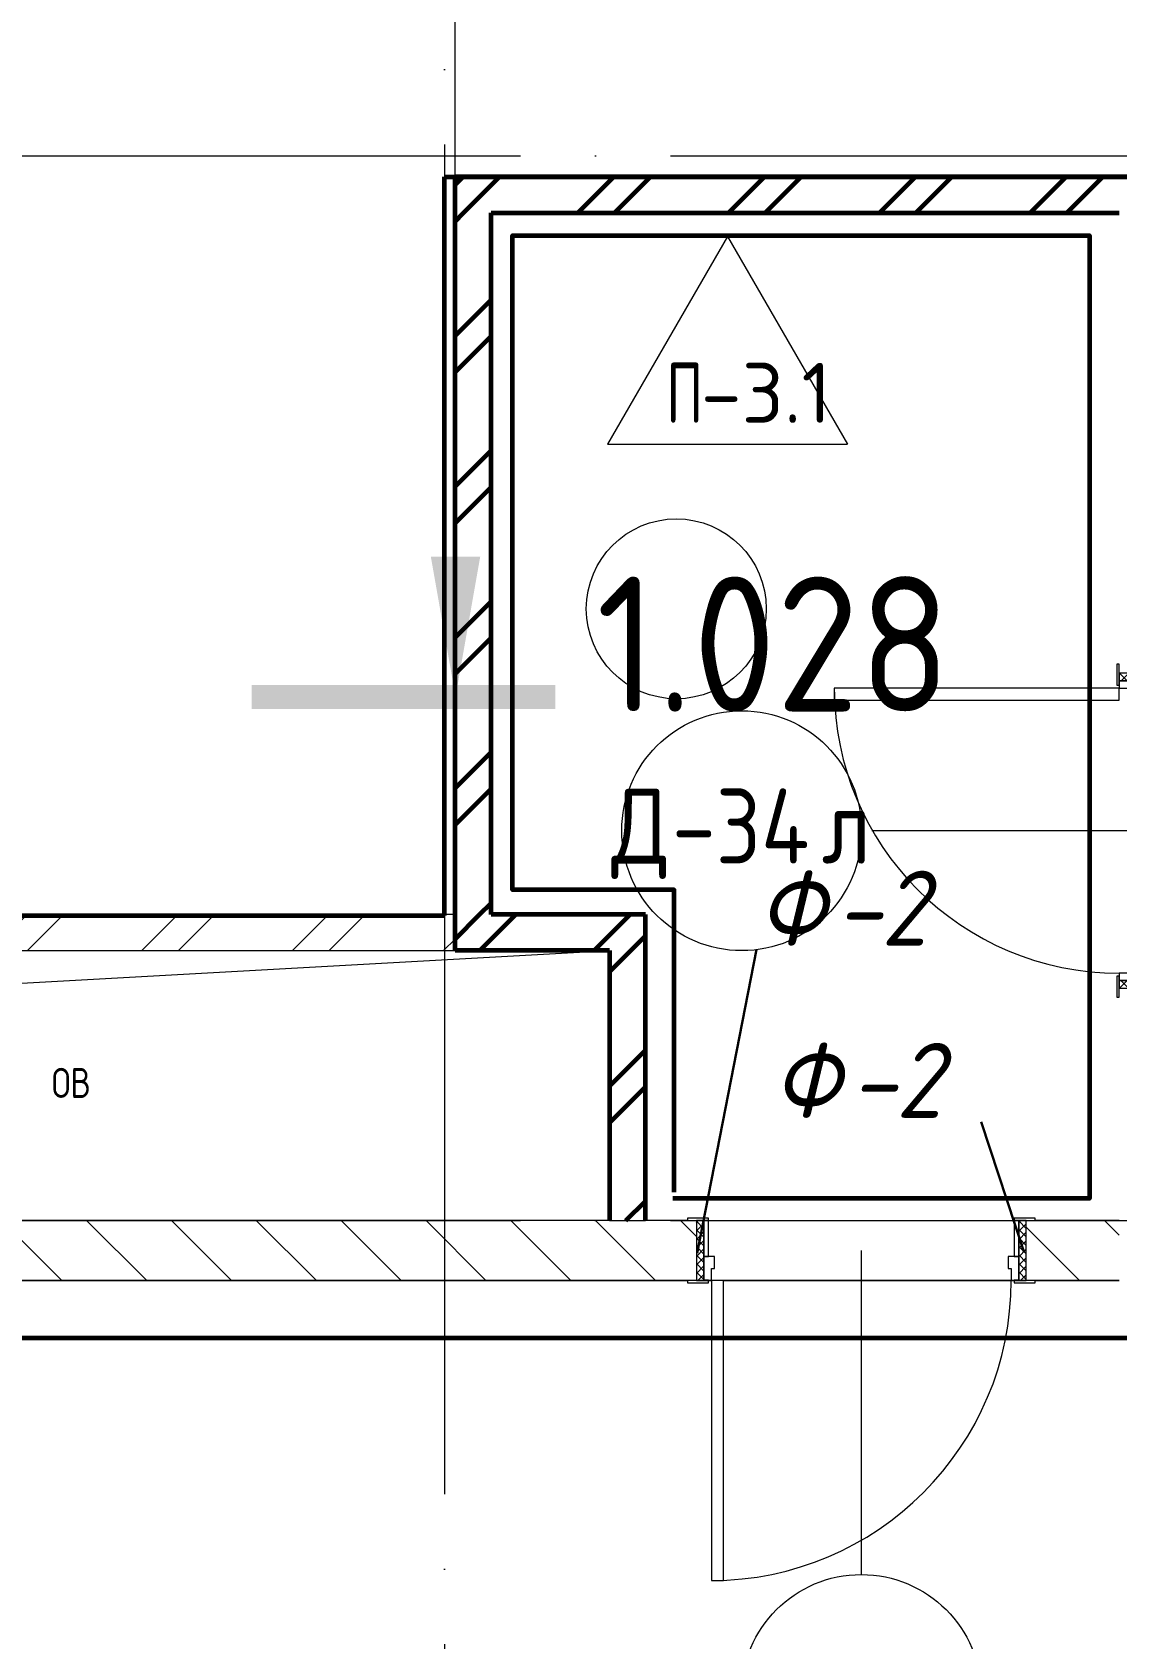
# Model space of a CAD drawing. Header units: millimetres. Extents: x -592259 to 288321, y -552984 to 293768.
# Drawn here: x 107612 to 111230, y 38580 to 43938 of the extents above; entities that cross this region are included whole.
import ezdxf

# ---------------------------------------------------------------- set-up
doc = ezdxf.new("R2010")
doc.units = ezdxf.units.MM
doc.linetypes.add('ADSK_Линия сетки', pattern=[2500, 2000, -250, 0, -250])
doc.linetypes.add('ADSK_Скрыто', pattern=[600, 300, -300])
for name, color, linetype, lineweight in [('0) кирпич', 30, 'Continuous', 60), ('2)Фархверки', 40, 'Continuous', 30), ('4.1) Штук. 3 вып', 6, 'Continuous', 60), ('4.1) Штук. 3.1 вып', 6, 'Continuous', 60), ('4.1.1) Штук.  швы3 вып.', 6, 'Continuous', 60), ('4.2) Штук 4 вып', 6, 'Continuous', 60), ('A-AREA-____-IDEN', 250, 'Continuous', 9), ('A-DETL-GENF-OTLN', 250, 'Continuous', 5), ('A-DOOR-____-IDEN', 250, 'Continuous', 9), ('A-DOOR-____-MCUT', 250, 'Continuous', 5), ('A-DOOR-____-OTLN', 250, 'Continuous', 5), ('A-DOOR-FRAM-MCUT', 250, 'Continuous', 5), ('A-DOOR-FRAM-OTLN', 250, 'Continuous', 5), ('A-FLOR-____-IDEN', 250, 'Continuous', 9), ('A-FLOR-____-OTLN', 250, 'Continuous', 9), ('A-GLAZ-____-OTLN', 250, 'Continuous', 5), ('A-WALL-____-MCUT', 250, 'Continuous', 13), ('A-WALL-____-PATT', 250, 'Continuous', 13), ('G-____-____-SYMB', 250, 'ADSK_Скрыто', 9), ('I-WALL-____-OTLN', 250, 'Continuous', 9), ('S-GRID-____-OTLN', 250, 'Continuous', 9)]:
    doc.layers.add(name, color=color, linetype=linetype, lineweight=lineweight)
doc.styles.add('GOST Common_1', font='', dxfattribs={"width": 0.9, "height": 250})
doc.styles.add('ISOCPEUR', font='isocpeur.ttf', dxfattribs={"width": 0.8, "height": 100})
doc.styles.add('ISOCPEUR_1', font='isocpeur.ttf', dxfattribs={"width": 0.9, "height": 250})
doc.styles.add('ISOCPEUR_2', font='isocpeur.ttf', dxfattribs={"height": 160})
doc.styles.add('ISOCPEUR_I', font='isocpeui.ttf', dxfattribs={"width": 0.9, "height": 12.5})
doc.styles.get('GOST Common_1').set_extended_font_data('GOST Common')
pattern_1 = [(45, (12287.9, -0.0006), (-251.4472, 251.4472), []), (45, (12287.9, 381), (-251.4472, 251.4472), [])]

# ---------------------------------------------------------------- blocks, each defined once
blk = doc.blocks.new('Разрез - Номер вида сзади_3_5 мм-32550532-АР1_Кладочный план 1 этажа С2и3')
at = {"layer": 'G-____-____-SYMB', "linetype": 'Continuous'}
for points in [[(9.798, 0.404), (9.798, -0.394), (-0.333, -0.394), (-0.333, 0.404)], [(2.176, -4.675), (3, 0), (3.824, -4.675)]]:
    blk.add_hatch(color=256, dxfattribs=at).paths.add_polyline_path(points)
at = {"layer": 'G-____-____-SYMB', "linetype": 'Continuous', "lineweight": 20}
blk.add_line((3, -3), (3, -9.663), dxfattribs=at)
blk = doc.blocks.new('Дверь_СКБ_1Ст_Внутренняя - Д-8л_1100x2100h_Комната инструктора-41874344-АР1_Маркировочный план 1 этажа С2и3')
at = {"layer": 'A-DOOR-____-OTLN'}
h = blk.add_hatch(dxfattribs=at)
h.set_pattern_fill('FP_14', color=256, style=0, pattern_type=2)
h.set_pattern_definition([(135, (1751.41, 164.685), (-14.14214, -14.14214), []), (225, (1751.41, 164.685), (14.14214, -14.14214), [])])
h.paths.add_polyline_path([(562.5, 100), (537.5, 100), (537.5, -100), (562.5, -100)])
at = {"layer": 'A-DOOR-FRAM-OTLN'}
h = blk.add_hatch(dxfattribs=at)
h.set_pattern_fill('FP_15', color=256, style=0, pattern_type=2)
h.set_pattern_definition([(45, (-371.384, 164.685), (-14.1421, 14.1421), []), (135, (-371.384, 164.685), (-14.1421, -14.1421), [])])
h.paths.add_polyline_path([(-512.5, 100), (-537.5, 100), (-537.5, -100), (-512.5, -100), (-512.5, -95.5)])
at = {"layer": 'A-DOOR-____-MCUT'}
for p, q in [((512.5, 1100), (472.5, 1100)), ((472.5, 1100), (472.5, 100)), ((512.5, 100), (512.5, 1100)), ((472.5, 100), (512.5, 100))]:
    blk.add_line(p, q, dxfattribs=at)
at = {"layer": 'A-DOOR-____-OTLN'}
blk.add_arc((512.5, 100), 1000, 90, 180, dxfattribs=at)
at = {"layer": 'A-DOOR-FRAM-MCUT'}
for p, q in [((-497.5, 108), (-567.5, 108)), ((-567.5, 108), (-567.5, 100)), ((-497.5, 100), (-497.5, 108)), ((592.5, 108), (522.5, 108)), ((522.5, 108), (522.5, 100)), ((592.5, 100), (592.5, 108)), ((-567.5, 100), (-497.5, 100)), ((-512.5, 100), (-537.5, 100)), ((-537.5, 100), (-537.5, -100)), ((-487.5, 100), (-512.5, 100)), ((-512.5, 100), (-512.5, 20)), ((-512.5, -100), (-512.5, 100)), ((-497.5, 100), (-512.5, 100)), ((-512.5, 100), (-512.5, 99)), ((-512.5, 99), (-497.5, 99)), ((-497.5, 99), (-497.5, 100)), ((-487.5, 60), (-487.5, 100)), ((-477.5, 60), (-487.5, 60)), ((-477.5, 20), (-477.5, 60)), ((512.5, 60), (502.5, 60)), ((502.5, 60), (502.5, 20)), ((512.5, 100), (512.5, 60)), ((537.5, 100), (512.5, 100)), ((537.5, 100), (522.5, 100)), ((522.5, 100), (522.5, 99)), ((522.5, 100), (592.5, 100)), ((522.5, 99), (537.5, 99)), ((537.5, 20), (537.5, 100)), ((562.5, 100), (537.5, 100)), ((537.5, 100), (537.5, -100)), ((537.5, 99), (537.5, 100)), ((562.5, -100), (562.5, 100)), ((-512.5, 20), (-477.5, 20)), ((-497.5, 20), (-512.5, 20)), ((-512.5, 20), (-512.5, -100)), ((-497.5, -100), (-497.5, 20)), ((502.5, 20), (537.5, 20)), ((537.5, 20), (522.5, 20)), ((522.5, 20), (522.5, -100)), ((537.5, -100), (537.5, 20)), ((-497.5, -100), (-567.5, -100)), ((-567.5, -100), (-567.5, -108)), ((-537.5, -100), (-512.5, -100)), ((-512.5, -100), (-497.5, -100)), ((-497.5, -108), (-497.5, -100)), ((522.5, -100), (537.5, -100)), ((592.5, -100), (522.5, -100)), ((522.5, -100), (522.5, -108)), ((537.5, -100), (562.5, -100)), ((592.5, -108), (592.5, -100)), ((-567.5, -108), (-497.5, -108)), ((522.5, -108), (592.5, -108))]:
    blk.add_line(p, q, dxfattribs=at)
blk = doc.blocks.new('Дверь_СКБ_1Ст_Внутренняя - Д-34л_1050x2100h_Душ-42650450-АР1_Маркировочный план 1 этажа С2и3')
at = {"layer": 'A-DOOR-____-OTLN'}
h = blk.add_hatch(dxfattribs=at)
h.set_pattern_fill('FP_32', color=256, style=0, pattern_type=2)
h.set_pattern_definition([(135, (1776.41, 114.685), (-14.14214, -14.14214), []), (225, (1776.41, 114.685), (14.14214, -14.14214), [])])
h.paths.add_polyline_path([(512.5, -50), (537.5, -50), (537.5, 50), (512.5, 50)])
at = {"layer": 'A-DOOR-FRAM-OTLN'}
h = blk.add_hatch(dxfattribs=at)
h.set_pattern_fill('FP_33', color=256, style=0, pattern_type=2)
h.set_pattern_definition([(45, (-346.384, 114.685), (-14.1421, 14.1421), []), (135, (-346.384, 114.685), (-14.1421, -14.1421), [])])
h.paths.add_polyline_path([(-512.5, 48.1), (-512.5, -50), (-487.5, -50), (-487.5, 50), (-512.5, 50)])
at = {"layer": 'A-DOOR-____-MCUT'}
for p, q in [((487.5, 1000), (447.5, 1000)), ((447.5, 1000), (447.5, 50)), ((487.5, 50), (487.5, 1000)), ((447.5, 50), (487.5, 50))]:
    blk.add_line(p, q, dxfattribs=at)
at = {"layer": 'A-DOOR-____-OTLN'}
blk.add_arc((487.5, 50), 950, 90, 180, dxfattribs=at)
at = {"layer": 'A-DOOR-FRAM-MCUT'}
for p, q in [((-472.5, 58), (-542.5, 58)), ((-542.5, 58), (-542.5, 50)), ((-472.5, 50), (-472.5, 58)), ((567.5, 58), (497.5, 58)), ((497.5, 58), (497.5, 50)), ((567.5, 50), (567.5, 58)), ((-542.5, 50), (-472.5, 50)), ((-487.5, 50), (-512.5, 50)), ((-512.5, 50), (-512.5, -50)), ((-462.5, 50), (-487.5, 50)), ((-487.5, 50), (-487.5, -30)), ((-487.5, -50), (-487.5, 50)), ((-472.5, 50), (-487.5, 50)), ((-487.5, 50), (-487.5, 49)), ((-487.5, 49), (-472.5, 49)), ((-472.5, 49), (-472.5, 50)), ((-462.5, 10), (-462.5, 50)), ((-452.5, 10), (-462.5, 10)), ((-452.5, -30), (-452.5, 10)), ((487.5, 10), (477.5, 10)), ((477.5, 10), (477.5, -30)), ((487.5, 50), (487.5, 10)), ((512.5, 50), (487.5, 50)), ((512.5, 50), (497.5, 50)), ((497.5, 50), (497.5, 49)), ((497.5, 50), (567.5, 50)), ((497.5, 49), (512.5, 49)), ((512.5, -30), (512.5, 50)), ((537.5, 50), (512.5, 50)), ((512.5, 50), (512.5, -50)), ((512.5, 49), (512.5, 50)), ((537.5, -50), (537.5, 50)), ((-472.5, -50), (-542.5, -50)), ((-542.5, -50), (-542.5, -58)), ((-512.5, -50), (-487.5, -50)), ((-487.5, -30), (-452.5, -30)), ((-472.5, -30), (-487.5, -30)), ((-487.5, -30), (-487.5, -50)), ((-487.5, -50), (-472.5, -50)), ((-472.5, -50), (-472.5, -30)), ((-472.5, -58), (-472.5, -50)), ((477.5, -30), (512.5, -30)), ((512.5, -30), (497.5, -30)), ((497.5, -30), (497.5, -50)), ((497.5, -50), (512.5, -50)), ((567.5, -50), (497.5, -50)), ((497.5, -50), (497.5, -58)), ((512.5, -50), (512.5, -30)), ((512.5, -50), (537.5, -50)), ((567.5, -58), (567.5, -50)), ((-542.5, -58), (-472.5, -58)), ((497.5, -58), (567.5, -58))]:
    blk.add_line(p, q, dxfattribs=at)
blk = doc.blocks.new('_Wn_-As_OpeningMEP_floor__Rectangular - _Wn_-As_OpeningMEP_floor__Rectangular-34702919-АР1_Маркировочный план 1 этажа С2и3')
at = {"layer": 'A-DETL-GENF-OTLN', "lineweight": 5}
for p, q in [((-1612.2, 312.2), (1800, 500)), ((-1800, -400), (-1612.2, 312.2))]:
    blk.add_line(p, q, dxfattribs=at)
blk = doc.blocks.new('AAR_СКБ_Марка_Помещения_мал - Номер-28977439-АР1_Маркировочный план 1 этажа С2и3')
at = {"layer": 'A-AREA-____-IDEN'}
blk.add_circle((-0.028, 0), 3, dxfattribs=at)
blk = doc.blocks.new('AAR_СКБ_Марка_Перекрытия - Марка пола-17325028-АР1_Маркировочный план 1 этажа С2и3')
at = {"layer": 'A-FLOR-____-IDEN'}
for p, q in [((0, 6.932), (-4.002, 0)), ((0, 6.932), (4.002, 0)), ((-4.002, 0), (4.002, 0))]:
    blk.add_line(p, q, dxfattribs=at)
blk = doc.blocks.new('ADSK_Марка_Дверь - Типоразмер_ADSK_Марка-30565456-АР1_Маркировочный план 1 этажа С2и3')
at = {"layer": 'A-DOOR-____-IDEN'}
blk.add_circle((0, 0), 4, dxfattribs=at)

msp = doc.modelspace()

# ---------------------------------------------------------------- hatches: boundary and pattern name
at = {"layer": '0) кирпич'}
h = msp.add_hatch(dxfattribs=at)
h.set_pattern_fill('FP_4', color=256, style=0, pattern_type=2)
h.set_pattern_definition(pattern_1)
h.paths.add_polyline_path([(113874.3736, 43335), (114872.9005, 43335), (114872.9005, 43455), (109022.9142, 43455), (109022.9142, 43335), (113823.171, 43335)])
h = msp.add_hatch(dxfattribs=at)
h.set_pattern_fill('FP_4', color=256, style=0, pattern_type=2)
h.set_pattern_definition(pattern_1)
h.paths.add_polyline_path([(109142.9142, 40995.023), (109142.9142, 43335), (109022.9142, 43335), (109022.9142, 40995.023)])
h = msp.add_hatch(dxfattribs=at)
h.set_pattern_fill('FP_4', color=256, style=0, pattern_type=2)
h.set_pattern_definition(pattern_1)
h.paths.add_polyline_path([(109537.9138, 40875.023), (109657.9138, 40875.023), (109657.9138, 40995.023), (109022.9142, 40995.023), (109022.9142, 40875.023), (109187.8919, 40875.023)])
h = msp.add_hatch(dxfattribs=at)
h.set_pattern_fill('FP_4', color=256, style=0, pattern_type=2)
h.set_pattern_definition(pattern_1)
h.paths.add_polyline_path([(109537.9138, 39975.023), (109657.9138, 39975.0568), (109657.9138, 40875.023), (109537.9138, 40875.023), (109537.9138, 39975.0568)])
at = {"layer": 'A-WALL-____-PATT', "lineweight": 15, "true_color": 0x000000}
h = msp.add_hatch(dxfattribs=at)
h.set_pattern_fill('FP_4', color=18, style=0, pattern_type=2)
h.set_pattern_definition(pattern_1)
h.paths.add_polyline_path([(105557.9138, 40875.023), (109022.9142, 40875.023), (109022.9142, 40995.023), (105557.9138, 40995.023), (105557.9138, 40947.9431)])
h = msp.add_hatch(dxfattribs=at)
h.set_pattern_fill('FP_2', color=18, style=0, pattern_type=2)
h.set_pattern_definition([(135, (12287.91, -0.0006), (-141.42136, -141.42136), [])])
h.paths.add_polyline_path([(110957.9138, 39775.023), (111237.8919, 39775.023), (111237.8919, 39975.023), (110927.9138, 39975.023), (110927.9138, 39775.023)])
h.paths.add_polyline_path([(120521.7793, 39775.023), (120608.9138, 39775.023), (120608.9138, 39975.023), (117537.8919, 39975.023), (117537.8919, 39775.023), (120391.5063, 39775.023)])
h.paths.add_polyline_path([(114412.9005, 39775.023), (114872.9005, 39775.023), (114872.9001, 39975.023), (114412.9005, 39975.023)])
h.paths.add_polyline_path([(117037.8919, 39775.023), (117037.8919, 39975.023), (115372.9005, 39975.023), (115372.9005, 39775.023), (116587.9144, 39775.023)])
h.paths.add_polyline_path([(113206.2618, 39775.023), (113312.9005, 39775.023), (113312.9005, 39975.023), (112797.9005, 39975.023), (112797.9005, 39973.407), (111737.8919, 39973.407), (111737.8919, 39775.023), (113197.9005, 39775.023)])
h.paths.add_polyline_path([(105972.666, 39775.023), (109827.9138, 39775.023), (109827.9138, 39975.023), (105937.8919, 39974.1637), (105937.9138, 39775.0243), (105942.3609, 39775.023)])

# ---------------------------------------------------------------- linework, layer by layer
at = {"layer": '0) кирпич'}
for p, q in [((115222.9005, 43455), (109022.9142, 43455)), ((109022.9142, 40875.023), (109022.9142, 43455)), ((109142.9142, 40995.023), (109142.9142, 43335)), ((109142.9142, 43335), (111237.9138, 43335)), ((109657.9138, 40995.023), (109142.9142, 40995.023)), ((109657.9138, 39975.023), (109657.9138, 40995.023)), ((109537.9138, 40875.023), (109022.9142, 40875.023)), ((109537.9138, 40875.023), (109537.9138, 39975.023))]:
    msp.add_line(p, q, dxfattribs=at)
at = {"layer": '2)Фархверки'}
for p, q in [((109830.6168, 39866.7228), (110028.2561, 40879.0837)), ((110921.2474, 39868.1864), (110777.8276, 40304.8088))]:
    msp.add_line(p, q, dxfattribs=at)
at = {"layer": '4.1) Штук. 3 вып'}
msp.add_lwpolyline([(100384.7674, 39584.0455), (120826.1746, 39584.0455), (120826.1746, 36345.8613), (100384.7674, 36345.8613), (100384.7674, 36424.9994)], dxfattribs=at)
at = {"layer": '4.1) Штук. 3.1 вып'}
for p, q in [((108987.9138, 40992.4404), (108987.9138, 43455)), ((108987.9138, 43455), (114872.9005, 43455)), ((105437.8919, 40992.4404), (108987.9138, 40992.4404))]:
    msp.add_line(p, q, dxfattribs=at)
at = {"layer": '4.1.1) Штук.  швы3 вып.'}
msp.add_lwpolyline([(109226.5151, 39584.0455), (111730.3932, 39584.0455)], dxfattribs=at)
at = {"layer": '4.2) Штук 4 вып'}
msp.add_lwpolyline([(109753.2802, 40069.7936), (109753.2802, 41078.3531), (109214.6714, 41078.3531), (109214.6714, 43259.3012), (111139.2965, 43259.3012), (111139.2965, 40049.017), (109749.3534, 40049.017)], dxfattribs=at)
at = {"layer": 'A-DOOR-____-IDEN', "color": 18, "true_color": 0x000000}
for p, q in [((111287.9138, 41274.9994), (110413.5037, 41274.9994)), ((110377.9138, 39875.023), (110377.9138, 38794.8392))]:
    msp.add_line(p, q, dxfattribs=at)
at = {"layer": 'A-FLOR-____-OTLN', "color": 18, "lineweight": 5, "true_color": 0x000000}
for p, q in [((109022.9142, 43455), (109022.9142, 45525)), ((109797.9138, 39774.9661), (105937.8919, 39774.9661)), ((109877.9138, 39774.9661), (109867.9138, 39774.9661)), ((109917.9138, 39775.023), (110877.9138, 39775.023)), ((110887.9138, 39774.9661), (109917.9138, 39774.9661)), ((111237.8919, 39774.9661), (110957.9138, 39774.9661))]:
    msp.add_line(p, q, dxfattribs=at)
at = {"layer": 'A-WALL-____-MCUT', "color": 18, "lineweight": 15, "true_color": 0x000000}
for p, q in [((109022.9142, 40995.023), (105437.9138, 40995.023)), ((105557.9138, 40875.023), (109537.9138, 40875.023)), ((109537.9138, 39975.023), (105937.8919, 39975.023)), ((109537.9138, 39975.023), (109657.9138, 39975.023)), ((109797.9138, 39975.023), (109657.9138, 39975.023)), ((111237.8919, 39975.023), (110957.9138, 39975.023)), ((105937.8919, 39775.023), (109797.9138, 39775.023)), ((110957.9138, 39775.023), (111237.8919, 39775.023))]:
    msp.add_line(p, q, dxfattribs=at)
at = {"layer": 'I-WALL-____-OTLN', "color": 18, "lineweight": 15, "true_color": 0x000000}
for p, q in [((109867.9138, 39975.023), (110887.9138, 39975.023)), ((110877.9138, 39775.023), (109917.9138, 39775.023))]:
    msp.add_line(p, q, dxfattribs=at)
at = {"layer": 'S-GRID-____-OTLN', "color": 18, "linetype": 'ADSK_Линия сетки', "true_color": 0x000000}
for p, q in [((108987.9138, 61063.6538), (108987.9138, -2919.5356)), ((77240.3519, 43525), (168626.8279, 43525)), ((77240.3519, 39975), (168626.8279, 39975))]:
    msp.add_line(p, q, dxfattribs=at)

# ---------------------------------------------------------------- block references
at = {"layer": 'A-AREA-____-IDEN', "color": 18, "true_color": 0x000000, "xscale": 99.99999999999993, "yscale": 99.99999999999993, "zscale": 99.99999999999993}
msp.add_blockref('AAR_СКБ_Марка_Помещения_мал - Номер-28977439-АР1_Маркировочный план 1 этажа С2и3', (109763.624, 42014.7711), dxfattribs=at)
at = {"layer": 'A-DOOR-____-IDEN', "color": 18, "true_color": 0x000000, "xscale": 99.99999999999993, "yscale": 99.99999999999993, "zscale": 99.99999999999993}
for p in [(109979.2611, 41274.9994), (110377.9138, 38394.8392)]:
    msp.add_blockref('ADSK_Марка_Дверь - Типоразмер_ADSK_Марка-30565456-АР1_Маркировочный план 1 этажа С2и3', p, dxfattribs=at)
at = {"layer": 'A-DOOR-____-OTLN', "color": 18, "true_color": 0x000000}
for name, p, rotation in [('Дверь_СКБ_1Ст_Внутренняя - Д-34л_1050x2100h_Душ-42650450-АР1_Маркировочный план 1 этажа С2и3', (111287.9138, 41262.4994), 90), ('Дверь_СКБ_1Ст_Внутренняя - Д-8л_1100x2100h_Комната инструктора-41874344-АР1_Маркировочный план 1 этажа С2и3', (110390.4138, 39875.023), 180)]:
    msp.add_blockref(name, p, dxfattribs=dict(at, rotation=rotation))
at = {"layer": 'A-FLOR-____-IDEN', "color": 18, "true_color": 0x000000, "xscale": 99.99999999999993, "yscale": 99.99999999999993, "zscale": 99.99999999999993}
msp.add_blockref('AAR_СКБ_Марка_Перекрытия - Марка пола-17325028-АР1_Маркировочный план 1 этажа С2и3', (109932.1552, 42563.5264), dxfattribs=at)
at = {"layer": 'A-GLAZ-____-OTLN', "color": 18, "true_color": 0x000000}
msp.add_blockref('_Wn_-As_OpeningMEP_floor__Rectangular - _Wn_-As_OpeningMEP_floor__Rectangular-34702919-АР1_Маркировочный план 1 этажа С2и3', (107737.9138, 40375.023), dxfattribs=at)
at = {"layer": 'G-____-____-SYMB', "linetype": 'Continuous', "xscale": 99.99999999999993, "yscale": 99.99999999999993, "zscale": 99.99999999999993, "rotation": 180}
msp.add_blockref('Разрез - Номер вида сзади_3_5 мм-32550532-АР1_Кладочный план 1 этажа С2и3', (109324.5789, 41721.4434), dxfattribs=at)

# ---------------------------------------------------------------- texts
at = {"layer": '2)Фархверки', "attachment_point": 1}
for s, insert, char_height, width, style in [('\\fISOCPEUR|b0|i1|c204|p34|;Ф', (110032.3579, 41141.5753), 250, 312.658125, 'ISOCPEUR_I'), ('-2', (110290.3266, 41141.5753), 250, 448.945, 'ISOCPEUR_I'), ('\\fISOCPEUR|b0|i1|c204|p34|;Ф', (110081.9294, 40567.3005), 250, 312.658125, 'ISOCPEUR_I'), ('-2', (110339.8982, 40567.3005), 250, 448.945, 'ISOCPEUR_I'), ('ОВ', (107677.9349, 40483.9785), 100, 160.3375, 'ISOCPEUR')]:
    msp.add_mtext(s, dxfattribs=dict(at, insert=insert, char_height=char_height, width=width, style=style))
at = {"layer": 'A-AREA-____-IDEN', "color": 18, "true_color": 0x000000, "insert": (109494.1237, 42122.2567), "char_height": 450, "width": 609.2825, "attachment_point": 1, "style": 'ISOCPEUR_1'}
msp.add_mtext('1.028', dxfattribs=at)
at = {"layer": 'A-DOOR-____-IDEN', "color": 18, "true_color": 0x000000, "char_height": 250, "attachment_point": 1, "style": 'GOST Common_1'}
for s, insert, width in [('\\fGOST Common|b0|i0|c204|p34|;\\W.9;Д', (109544.1037, 41415.45), 245.316375), ('-34', (109746.51, 41415.45), 606.07575), ('\\fGOST Common|b0|i0|c204|p34|;\\W.9;л', (110246.5725, 41415.45), 194.810062)]:
    msp.add_mtext(s, dxfattribs=dict(at, insert=insert, width=width))
at = {"layer": 'A-FLOR-____-IDEN', "color": 18, "true_color": 0x000000, "char_height": 200, "attachment_point": 1, "style": 'ISOCPEUR_2'}
for s, insert, width in [('\\fISOCPEUR|b0|i0|c204|p34|;\\W.7;П', (109726.9202, 42834.9121), 140.295312), ('-3.1', (109842.6754, 42834.9121), 381.60325)]:
    msp.add_mtext(s, dxfattribs=dict(at, insert=insert, width=width))

doc.saveas('drawing.dxf')
